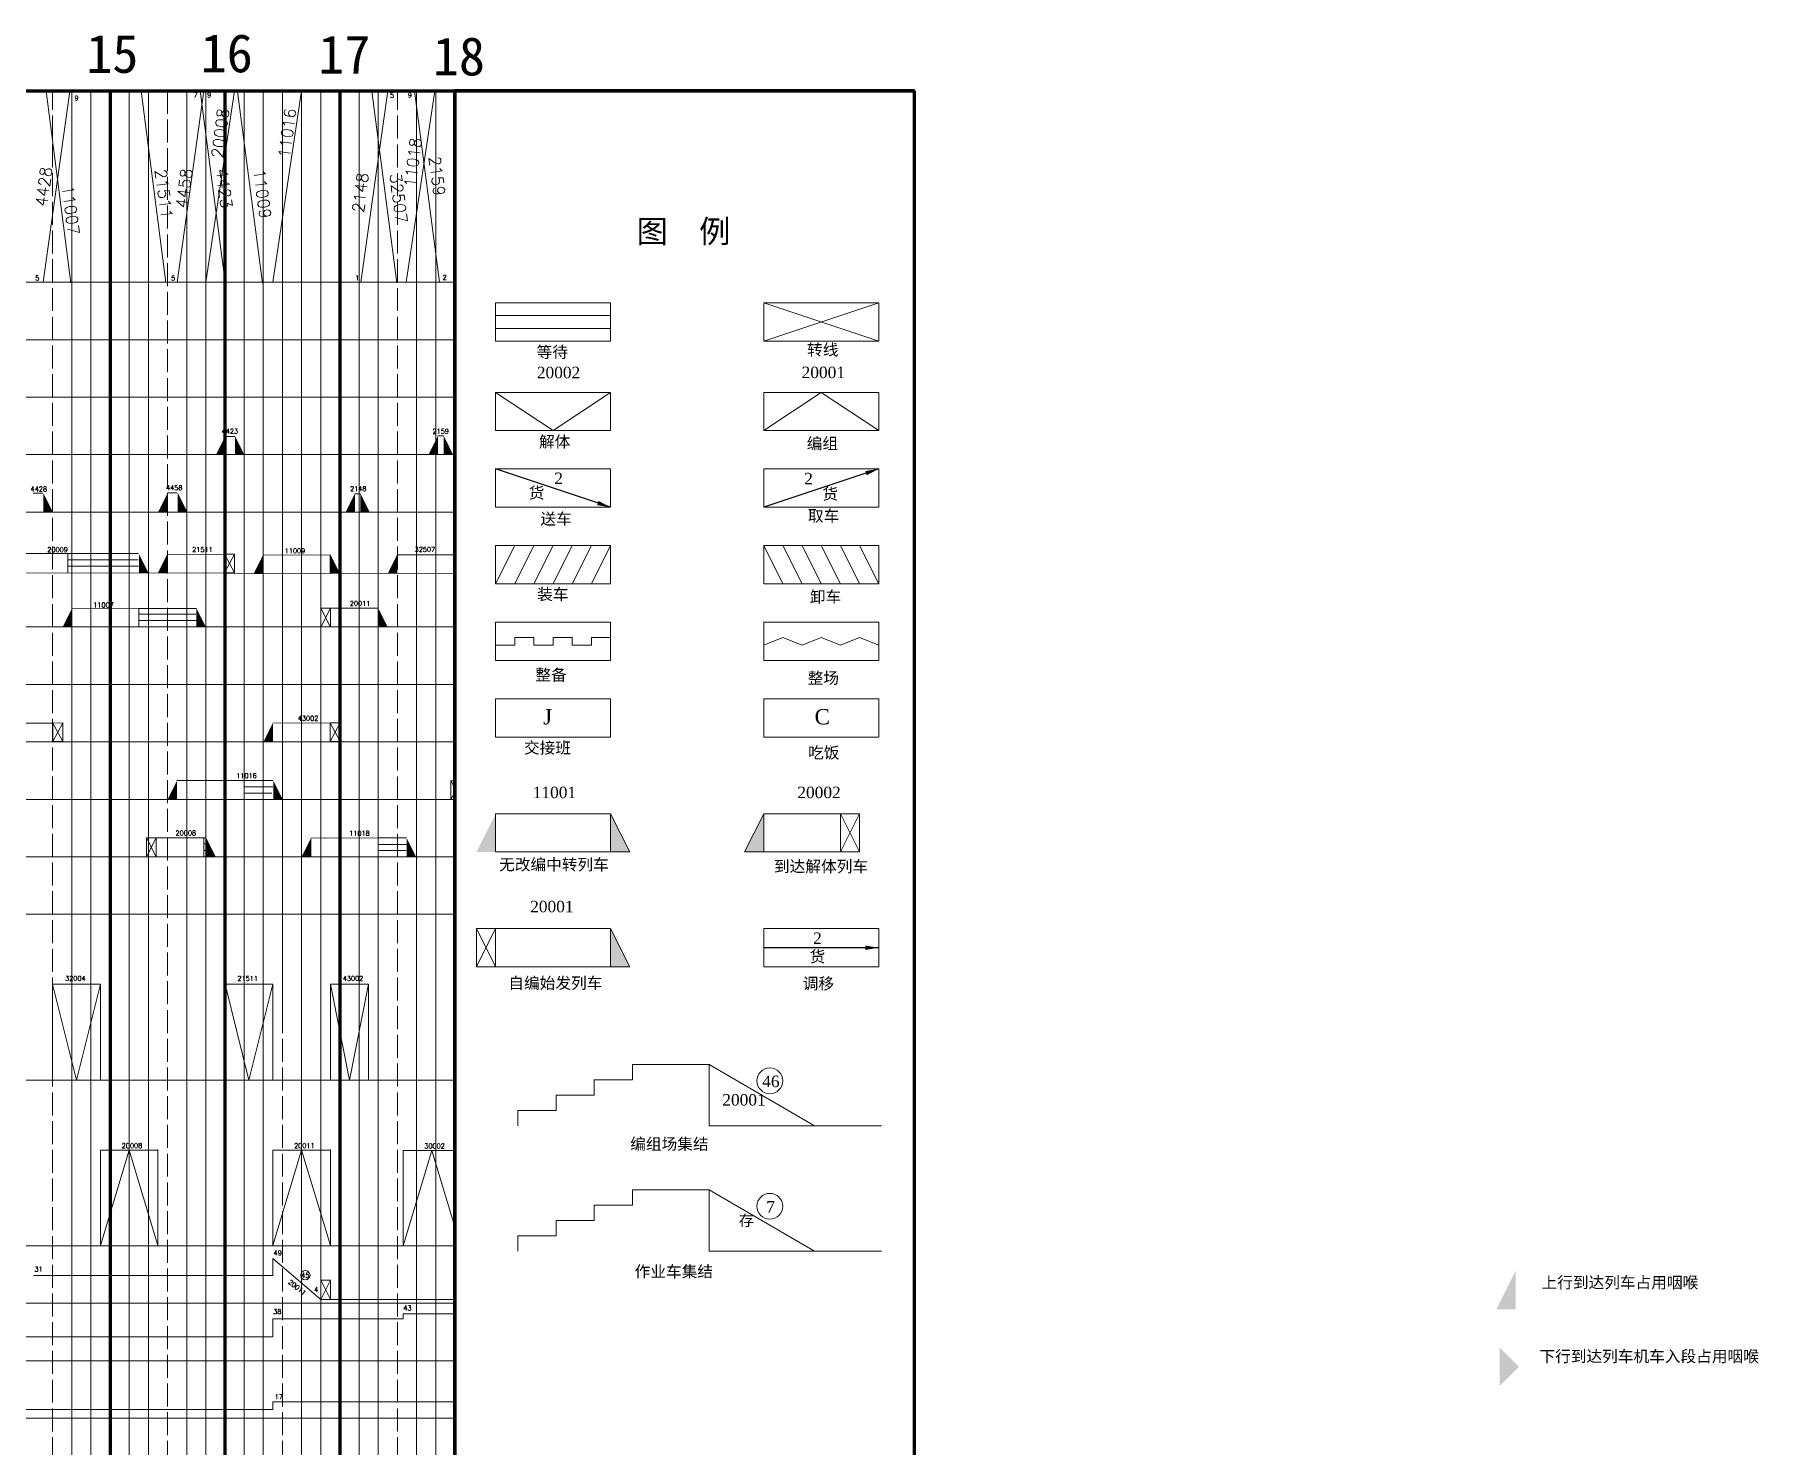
# Model space of a CAD drawing. Header units: millimetres. Extents: x 115 to 2476, y -663 to 894.
# Drawn here: x 1576 to 2476, y -22 to 715 of the extents above; entities that cross this region are included whole.
import ezdxf

# ---------------------------------------------------------------- set-up
doc = ezdxf.new("R2010")
doc.units = ezdxf.units.MM
doc.linetypes.add('ACAD_ISO02W100', pattern=[15, 12, -3])
doc.layers.get('0').update_dxf_attribs({"color": 3, "lineweight": 120})
for name, color, linetype, lineweight in [('10xian', 7, 'Continuous', 5), ('十分格1', 3, 'Continuous', 20), ('十分格2', 3, 'ACAD_ISO02W100', 20), ('小时格1', 3, 'Continuous', 100), ('小时格2', 3, 'Continuous', 80), ('摘挂', 7, 'ACAD_ISO02W100', 5), ('站界线', 3, 'Continuous', 20)]:
    doc.layers.add(name, color=color, linetype=linetype, lineweight=lineweight)
doc.layers.add('文字', color=3, linetype='Continuous')
doc.styles.add('hz', font='txt.shx')
doc.dimstyles.new('ISO-25', dxfattribs={"dimtxt": 2.5, "dimasz": 2.5, "dimexe": 1.25, "dimexo": 0.625, "dimtad": 1, "dimdsep": 46, "dimtxsty": 'Standard', "dimcen": 2.5, "dimadec": 0, "dimazin": 0, "dimtfac": 1, "dimtmove": 0, "dimatfit": 3, "dimfxl": 1, "dimarcsym": 0})

msp = doc.modelspace()

# ---------------------------------------------------------------- hatches: boundary and pattern name
at = {"layer": '十分格2', "linetype": 'ByBlock', "true_color": 0xed1f24}
for points in [[(1670.15, 495.74), (1675.15, 505.74), (1675.15, 495.74)], [(1685.2, 495.79), (1680.2, 505.79), (1680.2, 495.79)], [(1781.2, 495.95), (1786.2, 505.95), (1786.2, 495.95)], [(1794.12, 496), (1789.12, 506), (1789.12, 496)], [(1585.05, 466.07), (1580.05, 476.07), (1580.05, 466.07)], [(1640.16, 466.17), (1645.16, 476.17), (1645.16, 466.17)], [(1655.21, 466.22), (1650.21, 476.22), (1650.21, 466.22)], [(1737.87, 465.78), (1742.87, 475.78), (1742.87, 465.78)], [(1750.72, 465.67), (1745.72, 475.67), (1745.72, 465.67)]]:
    msp.add_hatch(color=240, dxfattribs=at).paths.add_polyline_path(points)
at = {"layer": '十分格2', "linetype": 'ByBlock', "true_color": 0x000000}
for points in [[(1635, 434.21), (1630, 444.21), (1630, 434.21)], [(1639.83, 434.1), (1644.83, 444.1), (1644.83, 434.1)], [(1689.95, 433.75), (1694.95, 443.75), (1694.95, 433.75)], [(1735.02, 433.81), (1730.02, 443.81), (1730.02, 433.81)], [(1759.96, 433.87), (1764.96, 443.87), (1764.96, 433.87)], [(1590.11, 405.75), (1595.11, 415.75), (1595.11, 405.75)], [(1665.05, 405.8), (1660.05, 415.8), (1660.05, 405.8)], [(1760.01, 405.88), (1755.01, 415.88), (1755.01, 405.88)], [(1695, 346), (1700, 356), (1700, 346)], [(1645, 316), (1650, 326), (1650, 316)], [(1705.2, 315.87), (1700.2, 325.87), (1700.2, 315.87)], [(1670, 286.25), (1665, 296.25), (1665, 286.25)], [(1715, 286), (1720, 296), (1720, 286)], [(1774.81, 285.87), (1769.81, 295.87), (1769.81, 285.87)]]:
    msp.add_hatch(color=18, dxfattribs=at).paths.add_polyline_path(points)
at = {"layer": '十分格2', "linetype": 'ByBlock'}
for points in [[(1806.24, 288.45), (1816.24, 308.45), (1816.24, 288.45)], [(1886.32, 288.52), (1876.32, 308.52), (1876.32, 288.52)], [(1956.32, 288.52), (1956.32, 308.52), (1946.32, 288.52)], [(1886.32, 228.52), (1876.32, 248.52), (1876.32, 228.52)], [(2348.87, 49.74), (2348.87, 69.74), (2338.87, 49.74)], [(2340.67, 29.72), (2350.67, 19.72), (2340.67, 9.72), (2340.67, 19.72)]]:
    msp.add_hatch(color=0, dxfattribs=at).paths.add_polyline_path(points)

# ---------------------------------------------------------------- linework, layer by layer
msp.add_line((2035, -604), (2035, 686))
at = {"layer": '10xian', "color": 18, "linetype": 'ByBlock', "true_color": 0x000000}
for p, q in [((1665, 586), (1680, 686)), ((1568, 444.4), (1593, 444.4)), ((1593, 444.4), (1593, 434.38)), ((1593, 434.38), (1593, 444.4)), ((1593, 444.4), (1629.84, 444.4)), ((1629.57, 441.06), (1593, 441.06)), ((1593, 441.06), (1593, 437.73)), ((1593, 437.73), (1629.75, 437.73)), ((1629.85, 415.67), (1660.08, 415.67)), ((1755, 415.83), (1755, 405.79)), ((1630.04, 412.67), (1659.8, 412.67)), ((1660.08, 409.34), (1630.04, 409.34)), ((1630.04, 409.34), (1630.04, 406)), ((1630.04, 406), (1639.88, 406)), ((1684.92, 325.86), (1700, 325.86)), ((1793, 325.68), (1793, 316)), ((1795, 325.68), (1795, 321.96)), ((1795, 321.96), (1795, 319.72)), ((1795, 319.72), (1795, 316)), ((1664, 296), (1664, 285.96)), ((1664, 296), (1665, 296)), ((1664, 292.72), (1665, 292.72)), ((1665, 289.29), (1664, 289.29)), ((1727.12, 296), (1727.12, 295.49)), ((1754.92, 295.86), (1769.77, 295.86)), ((1664.24, 285.96), (1669.04, 285.96)), ((1610, 132.89), (1640, 132.89)), ((1610, 83.1), (1625.02, 132.89)), ((1610, 132.68), (1610, 82.89)), ((1625.02, 132.89), (1640, 83.1)), ((1640, 132.89), (1640, 83.1)), ((1700, 132.89), (1730, 132.89)), ((1700, 83.1), (1715.02, 132.89)), ((1700, 132.68), (1700, 82.89)), ((1715.02, 132.89), (1730, 83.1)), ((1730, 132.89), (1730, 83.1)), ((1768, 132.68), (1795, 132.68)), ((1768, 82.89), (1783.02, 132.68)), ((1783.02, 132.68), (1795, 92.86)), ((1795, 132.68), (1795, 82.89)), ((1700, 67.31), (1700, 76.31)), ((1700, 76.31), (1725, 54.89)), ((1575, 67.31), (1700, 67.31)), ((1730, 64.89), (1725, 64.89)), ((1725, 64.89), (1725, 54.89)), ((1725, 54.89), (1730, 64.89)), ((1730, 64.89), (1725, 64.89)), ((1725, 64.89), (1730, 54.89)), ((1730, 54.89), (1730, 64.89)), ((1725, 54.89), (1730, 54.89)), ((1730, 54.89), (1795, 54.89)), ((1768, 44.82), (1768, 47.32)), ((1768, 47.32), (1795, 47.32)), ((1700, 35.32), (1700, 44.82)), ((1700, 44.82), (1768, 44.82)), ((1508, 35.32), (1700, 35.32)), ((1700, -2.61), (1700, 1.39)), ((1700, 1.39), (1795, 1.39)), ((1508, -2.61), (1700, -2.61))]:
    msp.add_line(p, q, dxfattribs=at)
at = {"layer": '10xian', "color": 152, "linetype": 'ByBlock', "true_color": 0x2776bb}
for p, q in [((1700, 586), (1715, 686)), ((1769.61, 586), (1784.61, 686))]:
    msp.add_line(p, q, dxfattribs=at)
at = {"layer": '十分格1'}
for p, q in [((1595, 686), (1595, -554)), ((1605, -554), (1605, 686)), ((1625, -554), (1625, 686)), ((1635, 686), (1635, -554)), ((1655, -554), (1655, 686)), ((1665, 686), (1665, -554)), ((1685, 686), (1685, -554)), ((1695, -554), (1695, 686)), ((1715, 686), (1715, -554)), ((1725, -554), (1725, 686)), ((1745, -554), (1745, 686)), ((1755, 686), (1755, -554)), ((1775, -554), (1775, 686)), ((1785, 686), (1785, -554)), ((1907, 686), (1881, 686)), ((1931, 686), (1957, 686)), ((1983, 686), (2009, 686))]:
    msp.add_line(p, q, dxfattribs=at)
at = {"layer": '十分格2', "color": 240, "linetype": 'ByBlock', "true_color": 0xed1f24}
for p, q in [((1594, 685.72), (1580, 586)), ((1664, 686), (1650, 585.88)), ((1662, 686), (1675, 586)), ((1760, 686), (1746, 586)), ((1774, 686), (1787, 586))]:
    msp.add_line(p, q, dxfattribs=at)
at = {"layer": '十分格2', "color": 152, "linetype": 'ByBlock', "true_color": 0x2776bb}
for p, q in [((1581.55, 685.71), (1594.55, 585.71)), ((1681.54, 685.55), (1694.54, 585.55))]:
    msp.add_line(p, q, dxfattribs=at)
at = {"layer": '十分格2'}
for p, q in [((1585, -554), (1585, 686)), ((1645, 686), (1645, -554)), ((1705, 686), (1705, -554)), ((1705, 204), (1705, 686)), ((1705, 686), (1705, 686)), ((1765, -554), (1765, 686))]:
    msp.add_line(p, q, dxfattribs=at)
at = {"layer": '十分格2', "color": 18, "linetype": 'ByBlock', "true_color": 0x000000}
for p, q in [((1631.16, 685.87), (1644.16, 585.87)), ((1751.64, 685.76), (1764.64, 585.76)), ((355, 586), (1795, 586)), ((355, 556), (1795, 556)), ((355, 526), (1794.67, 526)), ((355, 496), (1795, 496)), ((355, 466), (1795, 466)), ((355, 436), (1795, 434)), ((355, 406), (1795, 406)), ((355, 376), (1795, 376)), ((355, 346), (1795, 346)), ((355, 316), (1795, 316)), ((355, 286), (1795, 286)), ((355, 256), (1795, 256)), ((355, 169.45), (1795, 169.45)), ((355, 82.89), (1795, 82.89)), ((355, 52.89), (1795, 52.89)), ((355, 22.89), (1795, 22.89)), ((355, -7.11), (1795, -7.11))]:
    msp.add_line(p, q, dxfattribs=at)
at = {"layer": '十分格2', "color": 0, "linetype": 'ByBlock'}
for p, q in [((1816.32, 555.21), (1816.32, 575.21)), ((1816.32, 575.21), (1876.32, 575.21)), ((1816.32, 561.81), (1816.32, 568.61)), ((1816.32, 568.61), (1876.32, 568.61)), ((1876.32, 575.21), (1876.32, 555.21)), ((2016.32, 575.21), (1956.32, 575.21)), ((1956.32, 575.21), (1956.32, 555.21)), ((1956.32, 575.21), (2016.32, 555.21)), ((2016.32, 575.21), (1956.32, 555.21)), ((2016.32, 555.21), (2016.32, 575.21)), ((1816.32, 555.21), (1816.32, 561.81)), ((1816.32, 561.81), (1876.32, 561.81)), ((1816.32, 555.21), (1876.32, 555.21)), ((1956.32, 555.21), (2016.32, 555.21)), ((1816.32, 508.52), (1816.32, 528.52)), ((1816.32, 528.52), (1876.32, 528.52)), ((1816.32, 528.52), (1846.32, 508.52)), ((1846.32, 508.52), (1876.32, 528.52)), ((1876.32, 528.52), (1876.32, 508.52)), ((1956.32, 508.52), (1956.32, 528.52)), ((1956.32, 528.52), (2016.32, 528.52)), ((1956.32, 508.52), (1986.32, 528.52)), ((1986.32, 528.52), (2016.32, 508.52)), ((2016.32, 528.52), (2016.32, 508.52)), ((1816.32, 508.52), (1876.32, 508.52)), ((2016.32, 508.52), (1956.32, 508.52)), ((1816.32, 468.52), (1816.32, 488.52)), ((1816.32, 488.52), (1876.32, 488.52)), ((1876.32, 488.52), (1876.32, 468.52)), ((1956.32, 468.52), (1956.32, 488.52)), ((1956.32, 488.52), (2016.32, 488.52)), ((2016.32, 488.52), (2016.32, 468.52)), ((1876.32, 468.52), (1816.32, 468.52)), ((2016.32, 468.52), (1956.32, 468.52)), ((1816.32, 428.52), (1816.32, 448.52)), ((1816.32, 448.52), (1876.32, 448.52)), ((1816.32, 448.52), (1826.32, 448.52)), ((1826.32, 448.52), (1816.32, 428.52)), ((1826.32, 448.52), (1836.32, 448.52)), ((1836.32, 448.52), (1826.32, 428.52)), ((1836.32, 448.52), (1846.32, 448.52)), ((1846.32, 448.52), (1836.32, 428.52)), ((1846.32, 448.52), (1856.32, 448.52)), ((1856.32, 448.52), (1846.32, 428.52)), ((1856.32, 448.52), (1866.32, 448.52)), ((1866.32, 448.52), (1856.32, 428.52)), ((1876.32, 448.52), (1866.32, 428.52)), ((1876.32, 448.52), (1876.32, 428.52)), ((1956.32, 428.52), (1956.32, 448.52)), ((1956.32, 448.52), (2016.32, 448.52)), ((1956.32, 448.52), (1966.32, 428.52)), ((1976.32, 448.52), (1966.32, 448.52)), ((1966.32, 448.52), (1976.32, 428.52)), ((1986.32, 448.52), (1976.32, 448.52)), ((1976.32, 448.52), (1986.32, 428.52)), ((1996.32, 428.52), (1986.32, 448.52)), ((2006.32, 448.52), (1996.32, 448.52)), ((1996.32, 448.52), (2006.32, 428.52)), ((2016.32, 448.52), (2006.32, 448.52)), ((2016.32, 428.52), (2006.32, 448.52)), ((2016.32, 448.52), (2016.32, 428.52)), ((1876.32, 428.52), (1816.32, 428.52)), ((1816.32, 428.52), (1826.32, 428.52)), ((1826.32, 428.52), (1836.32, 428.52)), ((1836.32, 428.52), (1846.32, 428.52)), ((1846.32, 428.52), (1856.32, 428.52)), ((1856.32, 428.52), (1866.32, 428.52)), ((2016.32, 428.52), (1956.32, 428.52)), ((1976.32, 428.52), (1966.32, 428.52)), ((1986.32, 428.52), (1976.32, 428.52)), ((1996.32, 428.52), (1986.32, 428.52)), ((2006.32, 428.52), (1996.32, 428.52)), ((2016.32, 428.52), (2006.32, 428.52)), ((1816.32, 388.52), (1816.32, 408.52)), ((1816.32, 408.52), (1876.32, 408.52)), ((1876.32, 408.52), (1876.32, 388.52)), ((1956.32, 388.52), (1956.32, 408.52)), ((1956.32, 408.52), (2016.32, 408.52)), ((1956.32, 388.52), (1956.32, 408.52)), ((2016.32, 408.52), (2016.32, 388.52)), ((1816.32, 388.52), (1816.32, 396.52)), ((1816.32, 396.52), (1826.32, 396.52)), ((1826.32, 396.52), (1826.32, 400.52)), ((1826.32, 400.52), (1836.32, 400.52)), ((1836.32, 400.52), (1836.32, 396.52)), ((1836.32, 396.52), (1846.32, 396.52)), ((1846.32, 396.52), (1846.32, 400.52)), ((1846.32, 400.52), (1856.32, 400.52)), ((1856.32, 400.52), (1856.32, 396.52)), ((1856.32, 396.52), (1866.32, 396.52)), ((1866.32, 396.52), (1866.32, 400.52)), ((1866.32, 400.52), (1876.32, 400.52)), ((1876.32, 388.52), (1876.32, 396.52)), ((1956.32, 396.52), (1966.32, 400.52)), ((1966.32, 400.52), (1976.32, 396.52)), ((1976.32, 396.52), (1986.32, 400.52)), ((1986.32, 400.52), (1996.32, 396.52)), ((1996.32, 396.52), (2006.32, 400.52)), ((2006.32, 400.52), (2016.32, 396.52)), ((2016.32, 388.52), (2016.32, 396.52)), ((1876.32, 388.52), (1816.32, 388.52)), ((1816.32, 388.52), (1826.32, 388.52)), ((1826.32, 388.52), (1836.32, 388.52)), ((1836.32, 388.52), (1846.32, 388.52)), ((1846.32, 388.52), (1856.32, 388.52)), ((1856.32, 388.52), (1866.32, 388.52)), ((2016.32, 388.52), (1956.32, 388.52)), ((1816.32, 348.52), (1816.32, 368.52)), ((1816.32, 368.52), (1876.32, 368.52)), ((1876.32, 368.52), (1876.32, 348.52)), ((1956.32, 348.52), (1956.32, 368.52)), ((1956.32, 368.52), (2016.32, 368.52)), ((2016.32, 368.52), (2016.32, 348.52)), ((1816.32, 348.52), (1876.32, 348.52)), ((2016.32, 348.52), (1956.32, 348.52)), ((1816.32, 288.52), (1816.32, 308.52)), ((1816.32, 308.52), (1876.32, 308.52)), ((1876.32, 308.52), (1876.32, 288.52)), ((1886.32, 288.52), (1876.32, 308.52)), ((1946.32, 288.52), (1956.32, 308.52)), ((1956.32, 288.52), (1956.32, 308.52)), ((1956.32, 308.52), (1996.32, 308.52)), ((1996.32, 308.52), (1996.32, 288.52)), ((2006.32, 308.52), (1996.32, 308.52)), ((1996.32, 308.52), (1996.32, 288.52)), ((1996.32, 308.52), (2006.32, 288.52)), ((2006.32, 308.52), (1996.32, 288.52)), ((2006.32, 288.52), (2006.32, 308.52)), ((1816.32, 288.52), (1876.32, 288.52)), ((1876.32, 288.52), (1886.32, 288.52)), ((1956.32, 288.52), (1946.32, 288.52)), ((1956.32, 288.52), (1951.32, 288.52)), ((1956.32, 288.52), (1996.32, 288.52)), ((1996.32, 288.52), (2006.32, 288.52)), ((1806.32, 228.52), (1806.32, 248.52)), ((1806.32, 248.52), (1816.32, 248.52)), ((1816.32, 248.52), (1806.32, 228.52)), ((1806.32, 248.52), (1816.32, 228.52)), ((1816.32, 228.52), (1816.32, 248.52)), ((1816.32, 248.52), (1876.32, 248.52)), ((1876.32, 248.52), (1876.32, 228.52)), ((1886.32, 228.52), (1876.32, 248.52)), ((1956.32, 228.52), (1956.32, 248.52)), ((1956.32, 248.52), (2016.32, 248.52)), ((2016.32, 248.52), (2016.32, 228.52)), ((1816.32, 228.52), (1806.32, 228.52)), ((1816.32, 228.52), (1876.32, 228.52)), ((1876.32, 228.52), (1886.32, 228.52)), ((2016.32, 228.52), (1956.32, 228.52)), ((1887.84, 169.61), (1887.84, 177.61)), ((1887.84, 177.61), (1927.84, 177.61)), ((1927.84, 177.61), (1982.84, 145.61)), ((1927.84, 145.61), (1927.84, 177.61)), ((1867.84, 161.61), (1867.84, 169.61)), ((1867.84, 169.61), (1887.84, 169.61)), ((1827.84, 145.61), (1827.84, 153.61)), ((1827.84, 153.61), (1847.84, 153.61)), ((1847.84, 153.61), (1847.84, 161.61)), ((1847.84, 161.61), (1867.84, 161.61)), ((1982.84, 145.61), (1927.84, 145.61)), ((1982.84, 145.61), (2017.84, 145.61)), ((1887.84, 112.12), (1927.84, 112.12)), ((1887.84, 104.12), (1887.84, 112.12)), ((1927.84, 112.12), (1982.84, 80.12)), ((1927.84, 80.12), (1927.84, 112.12)), ((1867.84, 104.12), (1887.84, 104.12)), ((1867.84, 96.12), (1867.84, 104.12)), ((1847.84, 96.12), (1867.84, 96.12)), ((1847.84, 88.12), (1847.84, 96.12)), ((1827.84, 88.12), (1847.84, 88.12)), ((1827.84, 80.12), (1827.84, 88.12)), ((1982.84, 80.12), (1927.84, 80.12)), ((1982.84, 80.12), (2017.84, 80.12))]:
    msp.add_line(p, q, dxfattribs=at)
for centre in [(1959.48, 169.03), (1959.48, 103.53)]:
    msp.add_circle(centre, 6.74, dxfattribs=at)
at = {"layer": '小时格1'}
for p, q in [((355, 686), (2035, 686)), ((2035, 686), (1795, 686)), ((1795, 686), (1795, -554)), ((1795, -554), (1795, 686))]:
    msp.add_line(p, q, dxfattribs=at)
at = {"layer": '小时格2'}
for p, q in [((1615, 686), (1615, -554)), ((1615, 686), (1615, -554)), ((1675, -554), (1675, 686)), ((1735, 686), (1735, -627.11))]:
    msp.add_line(p, q, dxfattribs=at)
at = {"layer": '摘挂', "color": 240, "linetype": 'ByBlock', "true_color": 0xed1f24}
for p, q in [((1675.05, 505.55), (1680.05, 505.55)), ((1786.09, 505.76), (1789.09, 505.76)), ((1574.9, 475.83), (1579.9, 475.83)), ((1645.06, 475.98), (1650.06, 475.98)), ((1742.77, 475.59), (1745.77, 475.59))]:
    msp.add_line(p, q, dxfattribs=at)
at = {"layer": '摘挂', "color": 18, "linetype": 'ByBlock', "true_color": 0x000000}
for p, q in [((1644.73, 443.91), (1674.79, 444)), ((1674.79, 444), (1680, 444.02)), ((1674.79, 434.33), (1680, 444.02)), ((1674.79, 444), (1674.79, 434.33)), ((1680, 434.33), (1674.79, 444)), ((1674.79, 444), (1674.79, 434.33)), ((1680, 444.02), (1680, 434.33)), ((1694.85, 443.57), (1729.91, 443.67)), ((1729.87, 443.62), (1729.87, 434)), ((1764.78, 443.61), (1794.45, 443.61)), ((1674.79, 434.33), (1680, 434.33)), ((1595.01, 415.57), (1630.07, 415.67)), ((1630.04, 415.62), (1630.04, 406)), ((1725, 405.83), (1725, 415.83)), ((1725, 415.83), (1730, 415.83)), ((1730, 405.83), (1725, 415.83)), ((1725, 415.83), (1725, 405.83)), ((1725, 405.83), (1730, 415.83)), ((1730, 415.83), (1730, 405.83)), ((1730, 415.83), (1755, 415.83)), ((1554.97, 355.78), (1585.03, 355.87)), ((1585.03, 355.87), (1590.24, 355.89)), ((1585.03, 346.2), (1590.24, 355.89)), ((1585.03, 355.87), (1585.03, 346.2)), ((1590.24, 346.2), (1585.03, 355.87)), ((1585.03, 355.87), (1585.03, 346.2)), ((1590.24, 355.89), (1590.24, 346.2)), ((1699.89, 355.81), (1729.96, 355.9)), ((1729.96, 355.9), (1735.17, 355.92)), ((1729.96, 346.22), (1735.17, 355.92)), ((1729.96, 355.9), (1729.96, 346.22)), ((1735.17, 346.22), (1729.96, 355.9)), ((1729.96, 355.9), (1729.96, 346.22)), ((1735.17, 355.92), (1735.17, 346.22)), ((1585.03, 346.2), (1590.24, 346.2)), ((1729.96, 346.22), (1735.17, 346.22)), ((1649.89, 325.81), (1684.96, 325.92)), ((1684.92, 325.86), (1684.92, 316.25)), ((1793, 325.68), (1795, 325.68)), ((1795, 321.96), (1793, 325.68)), ((1684.8, 322.48), (1700, 322.48)), ((1684.8, 319.26), (1699.49, 319.26)), ((1793, 316), (1795, 319.72)), ((1634, 286), (1634, 296)), ((1634, 296), (1639, 296)), ((1639, 286), (1634, 296)), ((1634, 296), (1634, 286)), ((1634, 286), (1639, 296)), ((1639, 296), (1639, 286)), ((1639, 296), (1664, 296)), ((1719.89, 295.81), (1754.96, 295.92)), ((1754.8, 292.48), (1769.76, 292.48)), ((1754.8, 289.26), (1769.64, 289.26)), ((1754.92, 295.86), (1754.92, 286.25)), ((1585, 169.45), (1585, 219.45)), ((1597.5, 169.45), (1585, 219.45)), ((1585, 219.45), (1610, 219.45)), ((1597.5, 169.45), (1610, 219.45)), ((1610, 169.45), (1610, 219.45)), ((1675, 169.45), (1675, 219.45)), ((1687.5, 169.45), (1675, 219.45)), ((1675, 219.45), (1700, 219.45)), ((1687.5, 169.45), (1700, 219.45)), ((1700, 169.45), (1700, 219.45)), ((1730, 169.45), (1730, 219.45)), ((1740, 169.45), (1730, 219.45)), ((1730, 219.45), (1750, 219.45)), ((1740, 169.45), (1750, 219.45)), ((1750, 169.45), (1750, 219.45)), ((1610, 82.89), (1610, 132.89)), ((1640, 83.1), (1640, 133.1)), ((1700, 82.89), (1700, 132.89)), ((1730, 83.1), (1730, 133.1)), ((1768, 82.68), (1768, 132.68))]:
    msp.add_line(p, q, dxfattribs=at)
msp.add_circle((1716.95, 67.51), 2.43, dxfattribs=at)
at = {"layer": '站界线'}
for p, q in [((2035, -604), (2035, 686)), ((2035, 686), (2035, 580.07)), ((1795, 590), (1795, 530)), ((1795, 458), (1795, 434)), ((1795, 382), (1795, 316)), ((1795, 270), (1795, 190)), ((1795, 50), (1795, -16))]:
    msp.add_line(p, q, dxfattribs=at)

# ---------------------------------------------------------------- texts
at = {"layer": '10xian', "color": 18, "linetype": 'ByBlock', "true_color": 0x000000, "char_height": 2.5, "attachment_point": 1, "style": 'hz'}
for s, width, insert in [('49', 8.7143, (1700.38, 80.43)), ('31', 8.7143, (1575.48, 71.94)), ('45', 4.2358, (1714.79, 68.75)), ('4', 8.7143, (1721.59, 61.25)), ('38', 8.7143, (1700.11, 49.83)), ('43', 8.7143, (1768.13, 51.65)), ('17', 8.7143, (1700.9, 5.31))]:
    msp.add_mtext_dynamic_manual_height_columns(s, width=width, gutter_width=12.5, heights=[0], dxfattribs=dict(at, insert=insert))
at = {"layer": '10xian', "color": 18, "linetype": 'ByBlock', "true_color": 0x000000, "insert": (1709.24, 65.49), "char_height": 2.5, "attachment_point": 1, "rotation": 321.65475, "style": 'hz'}
msp.add_mtext_dynamic_manual_height_columns('20011', width=13.28, gutter_width=12.5, heights=[0], dxfattribs=at)
at = {"layer": '十分格2', "color": 240, "linetype": 'ByBlock', "true_color": 0xed1f24, "char_height": 2.5, "attachment_point": 1, "style": 'hz'}
for s, insert in [('7', (1658.56, 685.01)), ('9', (1665.66, 685.05)), ('5', (1761.07, 684.87)), ('9', (1770.5, 684.94)), ('9', (1596.44, 683.39)), ('5', (1575.88, 589.45)), ('5', (1646.83, 589.41)), ('1', (1743.03, 589.52)), ('2', (1788.62, 589.73))]:
    msp.add_mtext_dynamic_manual_height_columns(s, width=4.6917, gutter_width=12.5, heights=[0], dxfattribs=dict(at, insert=insert))
at = {"layer": '十分格2', "color": 18, "linetype": 'ByBlock', "true_color": 0x000000, "char_height": 6.073, "style": 'hz'}
for s, insert, attachment_point, rotation in [('20008', (1671.19, 677.16), 3, 82.42882), ('21511', (1644.32, 645.46), 1, 277.57118), ('32507', (1766.93, 643.14), 1, 277.57118)]:
    msp.add_mtext_dynamic_manual_height_columns(s, width=63.3086, gutter_width=30.37, heights=[0], dxfattribs=dict(at, insert=insert, attachment_point=attachment_point, rotation=rotation))
at = {"layer": '十分格2', "color": 152, "linetype": 'ByBlock', "true_color": 0x2776bb, "char_height": 6.073, "style": 'hz'}
for s, insert, attachment_point, rotation in [('11016', (1706.19, 677.16), 3, 82.42882), ('11018', (1771.8, 661.81), 3, 82.42882), ('11009', (1695.79, 645.46), 1, 277.57118), ('11007', (1595.72, 637.04), 1, 277.57118)]:
    msp.add_mtext_dynamic_manual_height_columns(s, width=63.3086, gutter_width=30.37, heights=[0], dxfattribs=dict(at, insert=insert, attachment_point=attachment_point, rotation=rotation))
at = {"layer": '十分格2', "color": 240, "linetype": 'ByBlock', "true_color": 0xed1f24, "char_height": 6.073, "style": 'hz'}
for s, insert, attachment_point, rotation in [('2159', (1787.34, 652.18), 1, 277.57118), ('4428', (1578.75, 646.6), 3, 82.42882), ('4458', (1652.03, 645.76), 3, 82.42882), ('4423', (1676.22, 645.75), 1, 277.57118), ('2148', (1744.06, 643.52), 3, 82.42882)]:
    msp.add_mtext_dynamic_manual_height_columns(s, width=63.3086, gutter_width=30.37, heights=[0], dxfattribs=dict(at, insert=insert, attachment_point=attachment_point, rotation=rotation))
at = {"layer": '摘挂', "color": 240, "linetype": 'ByBlock', "true_color": 0xed1f24, "char_height": 2.5, "attachment_point": 1, "style": 'hz'}
for s, insert in [('4423', (1673.26, 509.45)), ('2159', (1783.35, 509.42)), ('4428', (1573.49, 479.29)), ('4458', (1644.19, 479.92)), ('2148', (1740.29, 479.42))]:
    msp.add_mtext_dynamic_manual_height_columns(s, width=14.5575, gutter_width=12.5, heights=[0], dxfattribs=dict(at, insert=insert))
at = {"layer": '摘挂', "color": 18, "linetype": 'ByBlock', "true_color": 0x000000, "char_height": 2.5, "attachment_point": 1, "style": 'hz'}
for s, width, insert in [('20009', 14.5575, (1582.21, 447.61)), ('21511', 14.5575, (1657.85, 447.67)), ('11009', 14.5575, (1706.17, 447.04)), ('32507', 14.5575, (1774.01, 447.73)), ('11007', 14.5575, (1606.19, 418.76)), ('20011', 14.5575, (1740.16, 419.52)), ('43002', 14.5575, (1713.01, 359.56)), ('11016', 14.5575, (1680.85, 329.56)), ('20008', 14.5575, (1649.16, 299.69)), ('11018', 14.5575, (1739.88, 299.56)), ('32004', 14.5575, (1591.48, 223.74)), ('21511', 12.2316, (1681.48, 223.74)), ('43002', 12.2316, (1736.48, 223.74)), ('20008', 14.5575, (1621.05, 136.44)), ('20011', 14.5575, (1711.05, 136.44)), ('30002', 14.5575, (1779.05, 136.23))]:
    msp.add_mtext_dynamic_manual_height_columns(s, width=width, gutter_width=12.5, heights=[0], dxfattribs=dict(at, insert=insert))
at = {"layer": '文字', "attachment_point": 1}
for s, insert, char_height, width in [('{\\fSimSun|b0|i0|c134|p2;15}', (1602.56, 715.33), 20, 48.0791), ('{\\fSimSun|b0|i0|c134|p2;16}', (1662.29, 715.62), 20, 48.0791), ('{\\fSimSun|b0|i0|c134|p2;17}', (1723.68, 714.97), 20, 48.0791), ('{\\fSimSun|b0|i0|c134|p2;18}', (1783.53, 714), 20, 48.0791), ('\\pxt7;{\\fSimSun|b0|i0|c134|p54;\\C0;图  例}', (1889.89, 618.56), 12, 100.2039), ('\\pt42;{\\fSimSun|b0|i0|c134|p54;\\H0.5x;\\C0;等待}', (1837.72, 552.58), 12, 18.8392), ('\\pt42;{\\fSimSun|b0|i0|c134|p54;\\H0.5x;\\C0;转线}', (1978.95, 553.81), 12, 18.8392), ('\\pt42;{\\fTimes New Roman|b0|i0|c0|p18;\\H0.5x;\\C0;20002}', (1837.82, 541.87), 12, 52.1481), ('\\pt42;{\\fTimes New Roman|b0|i0|c0|p18;\\H0.5x;\\C0;20001}', (1976.08, 541.93), 12, 52.1481), ('\\pt42;{\\fSimSun|b0|i0|c134|p54;\\H0.5x;\\C0;解体}', (1838.98, 505.78), 12, 18.8392), ('\\pt42;{\\fSimSun|b0|i0|c134|p54;\\H0.5x;\\C0;编组}', (1978.76, 504.85), 12, 18.8392), ('\\pt42;{\\fTimes New Roman|b0|i0|c0|p18;\\H0.5x;\\C0;2}', (1846.95, 486.63), 12, 52.1481), ('\\pt42;{\\fTimes New Roman|b0|i0|c0|p18;\\H0.5x;\\C0;2}', (1977.45, 486.48), 12, 52.1481), ('\\pt42;{\\fSimSun|b0|i0|c134|p54;\\H0.5x;\\C0;货}', (1833.58, 479.12), 12, 18.8392), ('\\pt42;{\\fSimSun|b0|i0|c134|p54;\\H0.5x;\\C0;货}', (1986.92, 478.5), 12, 18.8392), ('\\pt42;{\\fSimSun|b0|i0|c134|p54;\\H0.5x;\\C0;送车}', (1839.67, 465.49), 12, 18.8392), ('\\pt42;{\\fSimSun|b0|i0|c134|p54;\\H0.5x;\\C0;取车}', (1979.4, 467.04), 12, 18.8392), ('\\pt42;{\\fSimSun|b0|i0|c134|p54;\\H0.5x;\\C0;装车}', (1837.99, 426.13), 12, 18.8392), ('\\pt42;{\\fSimSun|b0|i0|c134|p54;\\H0.5x;\\C0;卸车}', (1980.4, 424.79), 12, 18.8392), ('\\pt42;{\\fSimSun|b0|i0|c134|p54;\\H0.5x;\\C0;整备}', (1837.06, 384), 12, 18.8392), ('\\pt42;{\\fSimSun|b0|i0|c134|p54;\\H0.5x;\\C0;整场}', (1979.26, 382.37), 12, 18.8392), ('\\pt28;{\\fTimes New Roman|b0|i0|c0|p18;\\C0;J}', (1841.09, 363.15), 8, 7.5719), ('\\pt28;{\\fTimes New Roman|b0|i0|c0|p18;\\C0;C}', (1982.83, 363.15), 8, 7.5719), ('\\pt42;{\\fSimSun|b0|i0|c134|p54;\\H0.5x;\\C0;交接班}', (1831.08, 345.94), 12, 32.9485), ('\\pt42;{\\fSimSun|b0|i0|c134|p54;\\H0.5x;\\C0;吃饭}', (1979.5, 343.38), 12, 18.8392), ('\\pt42;{\\fTimes New Roman|b0|i0|c0|p18;\\H0.5x;\\C0;11001}', (1835.69, 322.63), 12, 52.1481), ('\\pt42;{\\fTimes New Roman|b0|i0|c0|p18;\\H0.5x;\\C0;20002}', (1973.85, 322.63), 12, 52.1481), ('\\pt12,42;{\\fSimSun|b0|i0|c134|p54;\\H0.5x;\\C0;无改编中转列车}', (1818.12, 284.97), 12, 74.2815), ('\\pt12,42;{\\fSimSun|b0|i0|c134|p54;\\H0.5x;\\C0;到达解体列车}', (1961.66, 284.01), 12, 74.2815), ('\\pt42;{\\fTimes New Roman|b0|i0|c0|p18;\\H0.5x;\\C0;20001}', (1834.34, 263.03), 12, 52.1481), ('\\pt42;{\\fTimes New Roman|b0|i0|c0|p18;\\H0.5x;\\C0;2}', (1982.08, 246.48), 12, 10.7538), ('\\pt42;{\\fSimSun|b0|i0|c134|p54;\\H0.5x;\\C0;货}', (1980.22, 236.91), 12, 18.8392), ('\\pt12,42;{\\fSimSun|b0|i0|c134|p54;\\H0.5x;\\C0;自编始发列车}', (1822.94, 223.11), 12, 74.2815), ('\\pt42;{\\fSimSun|b0|i0|c134|p54;\\H0.5x;\\C0;调移}', (1976.66, 222.85), 12, 18.8392), ('\\pt21;{\\fTimes New Roman|b0|i0|c0|p18;\\C0;46}', (1955.54, 171.77), 6, 7.8588), ('\\pt42;{\\fTimes New Roman|b0|i0|c0|p18;\\H0.5x;\\C0;20001}', (1934.67, 162.11), 12, 20.6725), ('\\pt12,42;{\\fSimSun|b0|i0|c134|p54;\\H0.5x;\\C0;编组场集结}', (1886.6, 139.08), 12, 74.2815), ('\\pt42;{\\fSimSun|b0|i0|c134|p54;\\H0.4783x;\\C0;存}', (1943.32, 98.98), 12, 20.6725), ('\\pt21;{\\fTimes New Roman|b0|i0|c0|p18;\\C0;7}', (1957.64, 106.28), 6, 7.8588), ('\\pt12,42;{\\fSimSun|b0|i0|c134|p54;\\H0.5x;\\C0;作业车集结}', (1888.91, 72.47), 12, 74.2815), ('\\pt12,42;{\\fSimSun|b0|i0|c134|p54;\\H0.5x;\\C0;上行到达列车占用咽喉}', (2362.46, 66.74), 12, 111.9429), ('\\pt12,42;{\\fSimSun|b0|i0|c134|p54;\\H0.5x;\\C0;下行到达列车机车入段占用咽喉}', (2361.38, 28.21), 12, 121.2)]:
    msp.add_mtext(s, dxfattribs=dict(at, insert=insert, char_height=char_height, width=width))

# ---------------------------------------------------------------- leaders
at = {"layer": '十分格2', "color": 0, "linetype": 'ByBlock'}
for points in [[(1876.32, 468.52), (1816.32, 488.52)], [(2016.32, 488.52), (1956.32, 468.52)], [(2016.32, 238.52), (1956.32, 238.52)]]:
    msp.add_leader(points, dimstyle='ISO-25', override={"dimasz": 7, "dimgap": 0.625, "dimtad": 0, "dimdec": 4, "dimtdec": 4, "dimfrac": 2}, dxfattribs=at)

doc.saveas('drawing.dxf')
